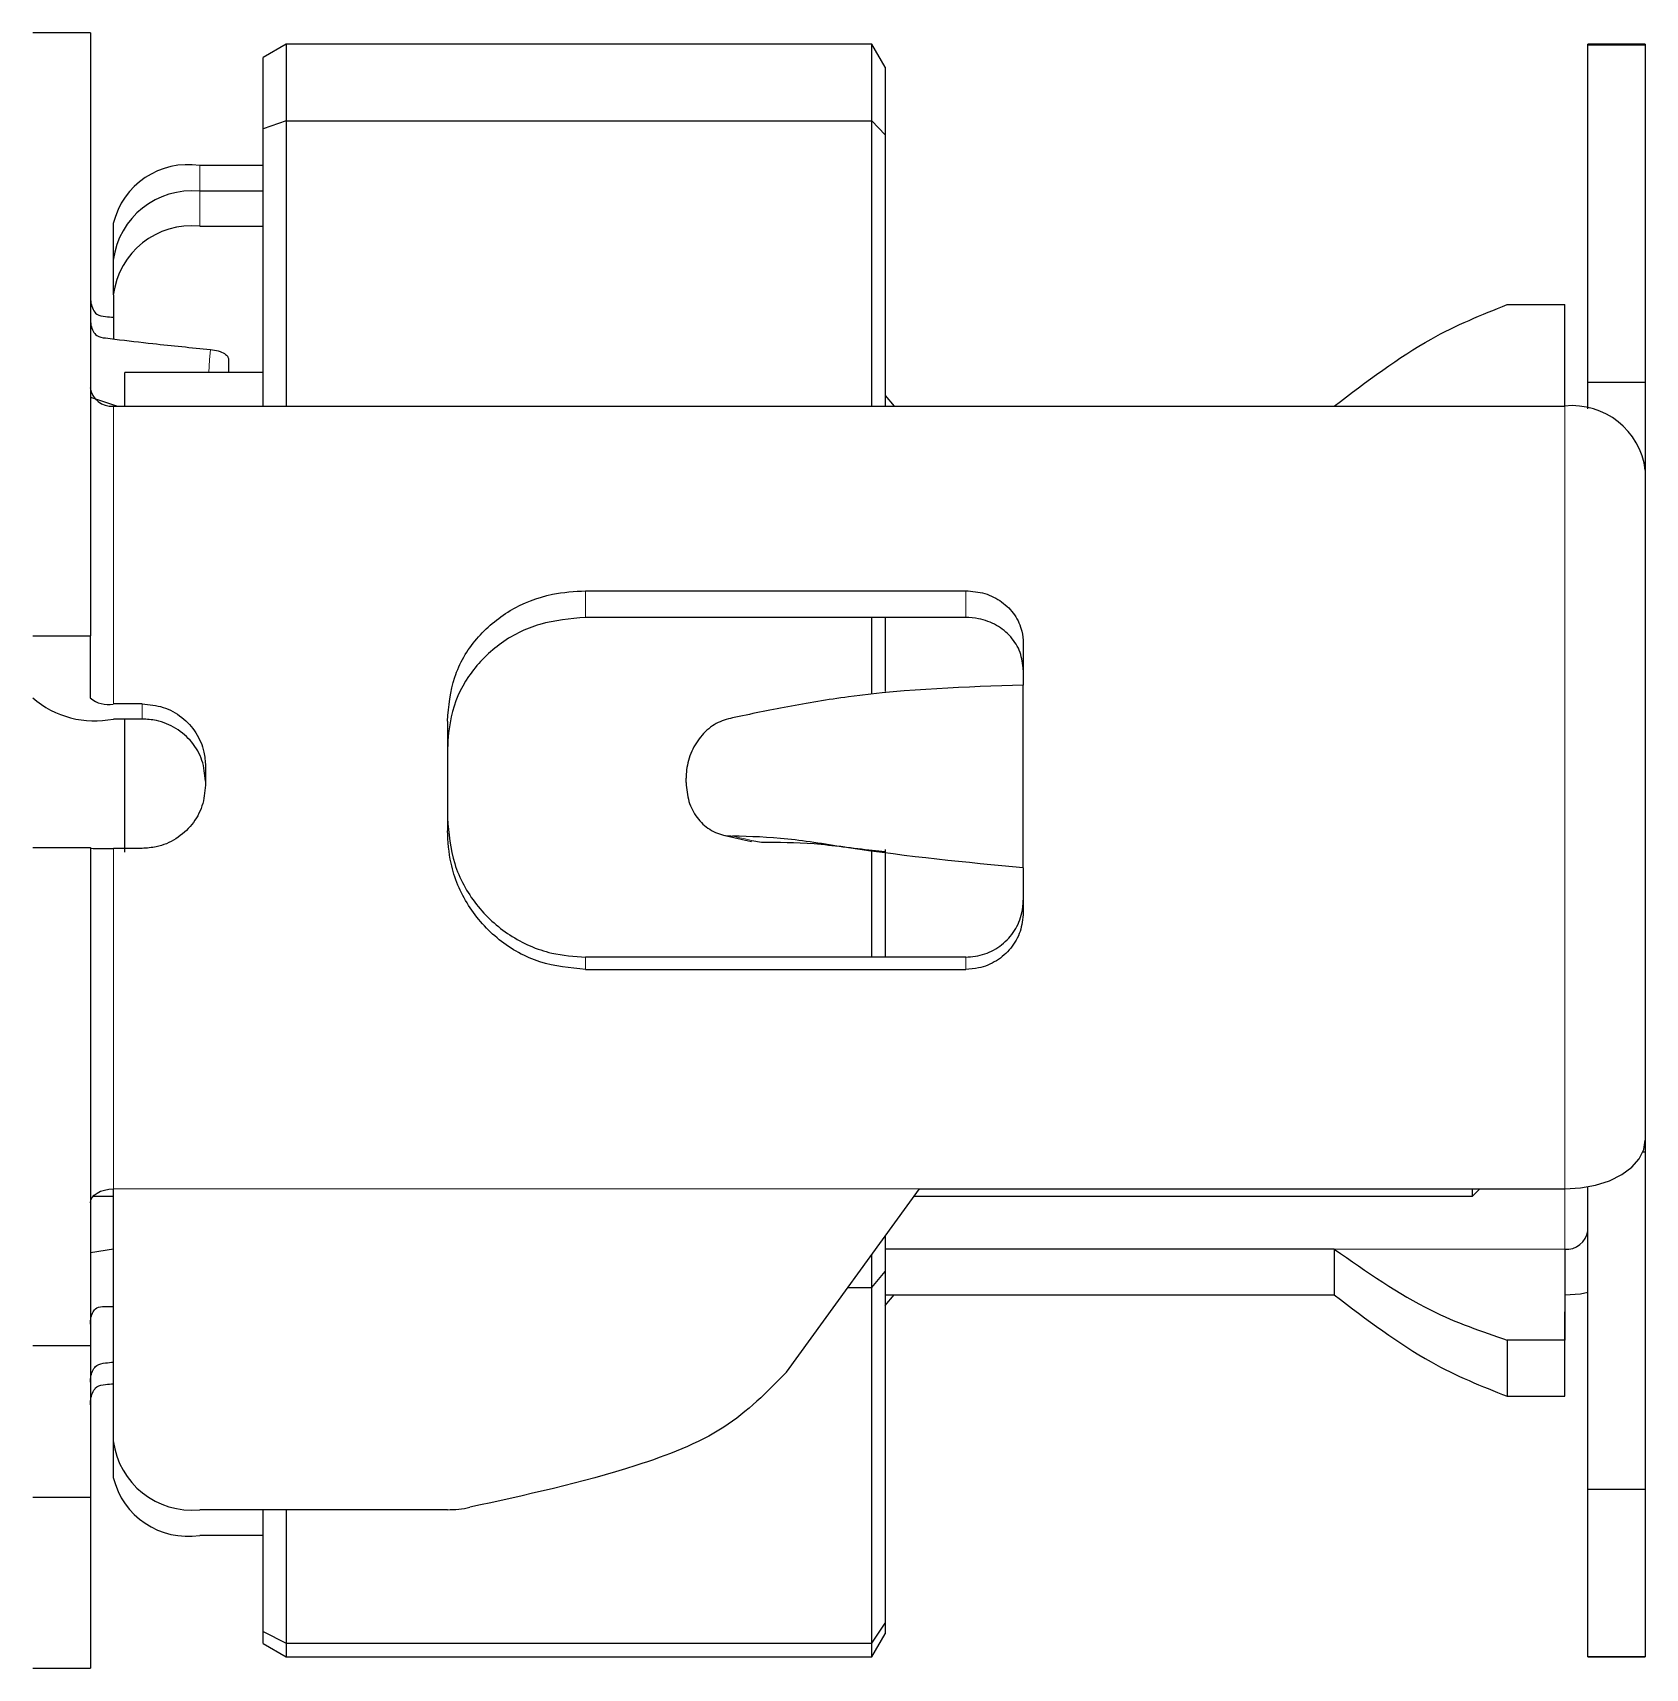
# Model space of a CAD drawing. Header units: millimetres. Extents: x -815 to 1037, y -273 to 1990.
# Drawn here: x -17.09 to -3.09, y 1860.53 to 1874.73 of the extents above; entities that cross this region are included whole.
import ezdxf

# ---------------------------------------------------------------- set-up
doc = ezdxf.new("R2010")
doc.units = ezdxf.units.MM

msp = doc.modelspace()

# ---------------------------------------------------------------- linework, layer by layer
at = {"color": 7, "linetype": 'Continuous', "lineweight": 25}
for p, q in [((-16.586, 1874.726), (-17.086, 1874.726)), ((-16.586, 1874.726), (-16.586, 1869.489)), ((-14.886, 1874.626), (-15.086, 1874.51)), ((-9.802, 1874.626), (-14.886, 1874.626)), ((-14.886, 1874.626), (-14.886, 1873.961)), ((-9.686, 1874.426), (-9.802, 1874.626)), ((-9.802, 1873.961), (-9.802, 1874.626)), ((-3.086, 1874.626), (-3.586, 1874.626)), ((-3.586, 1874.622), (-3.586, 1874.626)), ((-3.586, 1874.622), (-3.086, 1874.622)), ((-3.586, 1871.693), (-3.586, 1874.622)), ((-3.086, 1874.626), (-3.086, 1874.622)), ((-3.086, 1874.622), (-3.086, 1871.693)), ((-15.086, 1873.892), (-15.086, 1874.51)), ((-9.686, 1874.426), (-9.686, 1873.84)), ((-14.886, 1873.961), (-15.086, 1873.892)), ((-15.086, 1871.485), (-15.086, 1873.892)), ((-14.886, 1873.961), (-14.886, 1871.485)), ((-14.886, 1873.961), (-9.802, 1873.961)), ((-9.802, 1871.485), (-9.802, 1873.961)), ((-9.686, 1873.84), (-9.802, 1873.961)), ((-9.686, 1873.84), (-9.686, 1871.485)), ((-15.086, 1873.572), (-15.636, 1873.572)), ((-15.086, 1873.349), (-15.636, 1873.349)), ((-16.386, 1872.752), (-16.386, 1873.07)), ((-15.636, 1873.046), (-15.086, 1873.046)), ((-16.386, 1872.449), (-16.386, 1872.752)), ((-16.386, 1872.449), (-16.386, 1872.067)), ((-4.286, 1872.365), (-3.786, 1872.365)), ((-15.086, 1871.776), (-16.286, 1871.776)), ((-16.286, 1871.479), (-16.286, 1871.776)), ((-16.586, 1871.561), (-16.349, 1871.485)), ((-9.686, 1871.577), (-9.607, 1871.485)), ((-3.586, 1871.693), (-3.086, 1871.693)), ((-3.586, 1871.461), (-3.586, 1871.693)), ((-3.086, 1871.693), (-3.086, 1870.928)), ((-16.386, 1871.485), (-5.786, 1871.485)), ((-5.786, 1871.485), (-3.786, 1871.485)), ((-3.086, 1870.928), (-3.086, 1865.112)), ((-12.286, 1869.881), (-8.986, 1869.881)), ((-8.986, 1869.649), (-12.286, 1869.649)), ((-9.802, 1868.992), (-9.802, 1869.649)), ((-9.686, 1869.649), (-9.686, 1869.006)), ((-17.086, 1869.489), (-16.586, 1869.489)), ((-16.586, 1868.951), (-16.586, 1869.489)), ((-8.486, 1869.427), (-8.486, 1869.061)), ((-8.486, 1867.475), (-8.486, 1869.061)), ((-16.136, 1868.898), (-16.386, 1868.898)), ((-16.136, 1868.767), (-16.386, 1868.767)), ((-16.286, 1867.61), (-16.286, 1868.767)), ((-13.486, 1868.749), (-13.486, 1867.798)), ((-15.586, 1868.36), (-15.586, 1868.194)), ((-11.414, 1868.215), (-11.414, 1868.254)), ((-11.09, 1867.76), (-10.845, 1867.704)), ((-17.086, 1867.652), (-16.586, 1867.652)), ((-16.586, 1867.652), (-16.586, 1863.325)), ((-16.136, 1867.644), (-16.386, 1867.644)), ((-10.76, 1867.695), (-10.843, 1867.711)), ((-9.802, 1866.7), (-9.802, 1867.623)), ((-9.686, 1867.635), (-9.686, 1866.7)), ((-8.486, 1867.475), (-8.486, 1867.088)), ((-8.986, 1866.7), (-12.286, 1866.7)), ((-12.286, 1866.594), (-8.986, 1866.594)), ((-3.086, 1865.112), (-3.086, 1865.009)), ((-3.107, 1865.009), (-3.086, 1865.009)), ((-3.086, 1865.009), (-3.086, 1862.08)), ((-16.561, 1864.626), (-16.386, 1864.626)), ((-16.386, 1862.5), (-16.386, 1864.688)), ((-10.541, 1863.096), (-9.386, 1864.688)), ((-9.431, 1864.626), (-4.586, 1864.626)), ((-9.386, 1864.688), (-3.786, 1864.688)), ((-4.586, 1864.626), (-4.524, 1864.688)), ((-4.586, 1864.626), (-4.586, 1864.688)), ((-3.586, 1862.08), (-3.586, 1864.705)), ((-9.686, 1864.274), (-9.686, 1863.971)), ((-16.586, 1864.135), (-16.386, 1864.167)), ((-9.802, 1863.832), (-9.802, 1864.115)), ((-5.786, 1864.165), (-9.686, 1864.165)), ((-5.786, 1864.165), (-5.786, 1863.767)), ((-9.802, 1863.832), (-9.686, 1863.971)), ((-9.686, 1863.971), (-9.686, 1860.917)), ((-10.007, 1863.832), (-9.802, 1863.832)), ((-9.802, 1860.745), (-9.802, 1863.832)), ((-9.686, 1863.675), (-9.607, 1863.767)), ((-9.686, 1863.767), (-5.786, 1863.767)), ((-3.786, 1863.376), (-3.786, 1863.621)), ((-16.586, 1863.325), (-17.086, 1863.325)), ((-16.586, 1863.325), (-16.586, 1862.009)), ((-4.286, 1863.376), (-4.286, 1862.887)), ((-3.786, 1863.376), (-4.286, 1863.376)), ((-3.786, 1862.887), (-3.786, 1863.376)), ((-4.286, 1862.887), (-3.786, 1862.887)), ((-16.386, 1862.182), (-16.386, 1862.5)), ((-3.586, 1862.08), (-3.086, 1862.08)), ((-3.586, 1860.629), (-3.586, 1862.08)), ((-3.086, 1862.08), (-3.086, 1860.629)), ((-16.586, 1862.009), (-17.086, 1862.009)), ((-16.586, 1862.009), (-16.586, 1860.526)), ((-13.485, 1861.903), (-15.636, 1861.903)), ((-15.086, 1860.844), (-15.086, 1861.903)), ((-14.886, 1861.903), (-14.886, 1860.745)), ((-15.086, 1861.68), (-15.636, 1861.68)), ((-9.802, 1860.745), (-9.686, 1860.917)), ((-9.686, 1860.917), (-9.686, 1860.826)), ((-15.086, 1860.844), (-14.886, 1860.745)), ((-15.086, 1860.741), (-15.086, 1860.844)), ((-9.802, 1860.626), (-9.686, 1860.826)), ((-15.086, 1860.741), (-14.886, 1860.626)), ((-14.886, 1860.745), (-9.802, 1860.745)), ((-14.886, 1860.745), (-14.886, 1860.626)), ((-9.802, 1860.626), (-9.802, 1860.745)), ((-3.586, 1860.626), (-3.586, 1860.629)), ((-3.586, 1860.629), (-3.086, 1860.629)), ((-3.086, 1860.629), (-3.086, 1860.626)), ((-17.086, 1860.526), (-16.586, 1860.526)), ((-14.886, 1860.626), (-9.802, 1860.626)), ((-3.586, 1860.626), (-3.086, 1860.626))]:
    msp.add_line(p, q, dxfattribs=at)
at = {"color": 8, "linetype": 'Continuous', "lineweight": 18}
for p, q in [((-15.636, 1873.572), (-15.636, 1873.349)), ((-15.636, 1873.349), (-15.636, 1873.046)), ((-16.386, 1871.485), (-16.386, 1868.898)), ((-3.786, 1864.688), (-3.786, 1871.485)), ((-12.286, 1869.881), (-12.286, 1869.649)), ((-8.986, 1869.649), (-8.986, 1869.881)), ((-16.136, 1868.767), (-16.136, 1868.898)), ((-16.386, 1867.644), (-16.386, 1864.688)), ((-12.286, 1866.7), (-12.286, 1866.594)), ((-8.986, 1866.594), (-8.986, 1866.7)), ((-16.386, 1864.688), (-9.386, 1864.688)), ((-3.786, 1864.165), (-3.786, 1864.688)), ((-3.786, 1864.165), (-5.786, 1864.165))]:
    msp.add_line(p, q, dxfattribs=at)
at = {"color": 8, "linetype": 'Continuous', "lineweight": 18, "flags": 128}
msp.add_lwpolyline([(-15.558, 1871.776), (-15.551, 1871.887), (-15.544, 1871.975), (-15.544, 1871.976), (-15.544, 1871.976)], dxfattribs=at)
at = {"color": 7, "linetype": 'Continuous', "lineweight": 25, "flags": 128}
for points in [[(-3.786, 1864.688), (-3.65, 1864.696), (-3.518, 1864.72), (-3.397, 1864.759), (-3.291, 1864.812), (-3.204, 1864.876), (-3.14, 1864.949), (-3.1, 1865.029), (-3.086, 1865.112)], [(-16.586, 1864.566), (-16.582, 1864.59), (-16.571, 1864.613), (-16.553, 1864.634), (-16.528, 1864.652), (-16.497, 1864.667), (-16.463, 1864.678), (-16.425, 1864.685), (-16.386, 1864.688)], [(-3.786, 1863.767), (-3.65, 1863.778), (-3.586, 1863.79)]]:
    msp.add_lwpolyline(points, dxfattribs=at)
at = {"color": 7, "linetype": 'Continuous', "lineweight": 25}
for centre, radius, start, end in [((-15.74, 1872.915), 0.665, 81.0438, 166.5514), ((-15.705, 1872.666), 0.687, 84.2482, 172.7634), ((-15.705, 1872.363), 0.687, 84.2482, 172.7634), ((-16.405, 1871.667), 0.183, 187.2366, 275.7518), ((-3.722, 1870.847), 0.641, 7.2366, 95.7518), ((-16.549, 1869.572), 0.821, 229.1472, 281.4476), ((-16.433, 1869.128), 0.235, 229.1472, 281.4476), ((-16.436, 1881.152), 13.508, 269.3637, 270.2121), ((-3.768, 1864.347), 0.183, 264.2482, 352.7634), ((-15.705, 1862.586), 0.687, 187.2366, 275.7518), ((-15.74, 1862.337), 0.665, 193.4486, 278.9562), ((-13.485, 1862.835), 0.932, 269.97, 282.0278)]:
    msp.add_arc(centre, radius, start, end, dxfattribs=at)
for points, knots in [([(-16.586, 1872.438), (-16.585, 1872.418), (-16.583, 1872.379), (-16.566, 1872.325), (-16.528, 1872.27), (-16.457, 1872.262), (-16.409, 1872.258), (-16.386, 1872.255)], [0, 0, 0, 0, 0.1953532, 0.3776399, 0.5390508, 0.7822387, 1, 1, 1, 1]), ([(-5.786, 1871.485), (-5.506, 1871.697), (-5.006, 1872.077), (-4.506, 1872.277), (-4.286, 1872.365)], [0, 0, 0, 0, 0.559911, 1, 1, 1, 1]), ([(-3.786, 1871.485), (-3.786, 1871.697), (-3.786, 1872.077), (-3.786, 1872.277), (-3.786, 1872.365)], [0, 0, 0, 0, 0.559866, 1, 1, 1, 1]), ([(-16.586, 1872.243), (-16.585, 1872.224), (-16.583, 1872.187), (-16.566, 1872.136), (-16.528, 1872.085), (-16.452, 1872.075), (-16.291, 1872.055), (-15.978, 1872.019), (-15.709, 1871.992), (-15.544, 1871.976)], [0, 0, 0, 0, 0.052051, 0.100621, 0.143629, 0.208426, 0.277664, 0.558659, 1, 1, 1, 1]), ([(-15.544, 1871.976), (-15.52, 1871.972), (-15.471, 1871.965), (-15.418, 1871.942), (-15.39, 1871.914), (-15.387, 1871.895), (-15.386, 1871.888)], [0, 0, 0, 0, 0.266331, 0.548449, 0.829136, 1, 1, 1, 1]), ([(-15.386, 1871.888), (-15.386, 1871.859), (-15.386, 1871.821), (-15.386, 1871.784), (-15.386, 1871.776)], [0, 0, 0, 0, 0.786734, 1, 1, 1, 1]), ([(-13.486, 1868.749), (-13.474, 1868.879), (-13.449, 1869.139), (-13.249, 1869.476), (-12.952, 1869.725), (-12.613, 1869.861), (-12.383, 1869.875), (-12.286, 1869.881)], [0, 0, 0, 0, 0.212833, 0.42585, 0.635542, 0.846587, 1, 1, 1, 1]), ([(-8.986, 1869.881), (-8.93, 1869.876), (-8.818, 1869.867), (-8.668, 1869.79), (-8.555, 1869.676), (-8.495, 1869.547), (-8.489, 1869.461), (-8.486, 1869.427)], [0, 0, 0, 0, 0.214445, 0.428893, 0.643239, 0.857188, 1, 1, 1, 1]), ([(-12.286, 1869.649), (-12.421, 1869.637), (-12.691, 1869.614), (-13.05, 1869.429), (-13.319, 1869.15), (-13.465, 1868.825), (-13.48, 1868.602), (-13.486, 1868.508)], [0, 0, 0, 0, 0.212875, 0.425767, 0.637937, 0.847353, 1, 1, 1, 1]), ([(-8.486, 1869.193), (-8.492, 1869.245), (-8.503, 1869.349), (-8.588, 1869.486), (-8.714, 1869.587), (-8.855, 1869.641), (-8.949, 1869.647), (-8.986, 1869.649)], [0, 0, 0, 0, 0.214295, 0.42863, 0.64223, 0.856153, 1, 1, 1, 1]), ([(-8.486, 1869.061), (-8.985, 1869.045), (-9.656, 1869.025), (-10.551, 1868.873), (-10.855, 1868.81), (-11.01, 1868.778)], [0, 0, 0, 0, 0.587693, 0.790818, 1, 1, 1, 1]), ([(-16.136, 1868.898), (-16.074, 1868.893), (-15.951, 1868.881), (-15.786, 1868.789), (-15.662, 1868.653), (-15.596, 1868.502), (-15.589, 1868.4), (-15.586, 1868.36)], [0, 0, 0, 0, 0.2143929, 0.4287887, 0.6430611, 0.8568545, 1, 1, 1, 1]), ([(-15.586, 1868.227), (-15.592, 1868.289), (-15.604, 1868.411), (-15.698, 1868.572), (-15.837, 1868.693), (-15.992, 1868.758), (-16.095, 1868.765), (-16.136, 1868.767)], [0, 0, 0, 0, 0.2142108, 0.4284707, 0.641842, 0.8556018, 1, 1, 1, 1]), ([(-11.01, 1868.778), (-11.059, 1868.765), (-11.156, 1868.738), (-11.281, 1868.632), (-11.371, 1868.492), (-11.41, 1868.358), (-11.413, 1868.278), (-11.414, 1868.254)], [0, 0, 0, 0, 0.225867, 0.451734, 0.677598, 0.903479, 1, 1, 1, 1]), ([(-15.586, 1868.194), (-15.592, 1868.132), (-15.604, 1868.009), (-15.698, 1867.845), (-15.837, 1867.72), (-15.992, 1867.653), (-16.095, 1867.647), (-16.136, 1867.644)], [0, 0, 0, 0, 0.214305, 0.42865, 0.642279, 0.856223, 1, 1, 1, 1]), ([(-11.414, 1868.215), (-11.409, 1868.159), (-11.399, 1868.048), (-11.324, 1867.906), (-11.213, 1867.802), (-11.1, 1867.756), (-11.031, 1867.752), (-11.01, 1867.751)], [0, 0, 0, 0, 0.225883, 0.451767, 0.67765, 0.903524, 1, 1, 1, 1]), ([(-13.486, 1867.909), (-13.474, 1867.774), (-13.45, 1867.505), (-13.251, 1867.145), (-12.956, 1866.875), (-12.617, 1866.724), (-12.385, 1866.707), (-12.286, 1866.7)], [0, 0, 0, 0, 0.212376, 0.424979, 0.633479, 0.843609, 1, 1, 1, 1]), ([(-12.286, 1866.594), (-12.421, 1866.607), (-12.691, 1866.632), (-13.05, 1866.835), (-13.32, 1867.135), (-13.465, 1867.476), (-13.48, 1867.703), (-13.486, 1867.798)], [0, 0, 0, 0, 0.213238, 0.42649, 0.63916, 0.849598, 1, 1, 1, 1]), ([(-8.486, 1867.475), (-8.985, 1867.523), (-9.656, 1867.587), (-10.551, 1867.739), (-10.855, 1867.747), (-11.01, 1867.751)], [0, 0, 0, 0, 0.5876932, 0.7908183, 1, 1, 1, 1]), ([(-9.686, 1867.614), (-9.723, 1867.618), (-9.924, 1867.638), (-10.323, 1867.696), (-10.613, 1867.695), (-10.76, 1867.695)], [0, 0, 0, 0, 0.099559, 0.54474, 1, 1, 1, 1]), ([(-8.986, 1866.7), (-8.93, 1866.705), (-8.818, 1866.716), (-8.668, 1866.801), (-8.555, 1866.925), (-8.495, 1867.065), (-8.489, 1867.158), (-8.486, 1867.195)], [0, 0, 0, 0, 0.214385, 0.428772, 0.643033, 0.856802, 1, 1, 1, 1]), ([(-8.486, 1867.088), (-8.492, 1867.032), (-8.503, 1866.92), (-8.588, 1866.773), (-8.715, 1866.661), (-8.855, 1866.602), (-8.949, 1866.596), (-8.986, 1866.594)], [0, 0, 0, 0, 0.214373, 0.428779, 0.642592, 0.856666, 1, 1, 1, 1]), ([(-5.786, 1864.165), (-5.506, 1863.969), (-5.006, 1863.62), (-4.506, 1863.45), (-4.286, 1863.376)], [0, 0, 0, 0, 0.559868, 1, 1, 1, 1]), ([(-3.786, 1864.165), (-3.786, 1863.969), (-3.786, 1863.62), (-3.786, 1863.45), (-3.786, 1863.376)], [0, 0, 0, 0, 0.559785, 1, 1, 1, 1]), ([(-5.786, 1863.767), (-5.506, 1863.555), (-5.006, 1863.175), (-4.506, 1862.975), (-4.286, 1862.887)], [0, 0, 0, 0, 0.559911, 1, 1, 1, 1]), ([(-16.586, 1863.514), (-16.585, 1863.533), (-16.583, 1863.57), (-16.566, 1863.619), (-16.53, 1863.664), (-16.459, 1863.669), (-16.411, 1863.668), (-16.386, 1863.667)], [0, 0, 0, 0, 0.195302, 0.377541, 0.538909, 0.761383, 1, 1, 1, 1]), ([(-16.586, 1863.009), (-16.585, 1863.028), (-16.583, 1863.064), (-16.566, 1863.116), (-16.528, 1863.167), (-16.457, 1863.177), (-16.409, 1863.182), (-16.386, 1863.185)], [0, 0, 0, 0, 0.195353, 0.37764, 0.539051, 0.782239, 1, 1, 1, 1]), ([(-10.541, 1863.096), (-10.71, 1862.925), (-11.061, 1862.57), (-12.043, 1862.196), (-12.806, 1862.029), (-13.29, 1861.924)], [0, 0, 0, 0, 0.254027, 0.526591, 1, 1, 1, 1]), ([(-16.586, 1862.813), (-16.585, 1862.834), (-16.583, 1862.873), (-16.566, 1862.927), (-16.528, 1862.981), (-16.457, 1862.99), (-16.409, 1862.994), (-16.386, 1862.996)], [0, 0, 0, 0, 0.195353, 0.37764, 0.539051, 0.782239, 1, 1, 1, 1])]:
    msp.add_open_spline(points, degree=3, knots=knots, dxfattribs=at)
at = {"color": 8, "linetype": 'Continuous', "lineweight": 18}
msp.add_open_spline([(-11.01, 1867.751), (-10.968, 1867.741), (-10.9, 1867.726), (-10.817, 1867.707), (-10.775, 1867.698), (-10.76, 1867.695)], degree=3, knots=[0, 0, 0, 0, 0.502362, 0.815418, 1, 1, 1, 1], dxfattribs=at)

doc.saveas('drawing.dxf')
